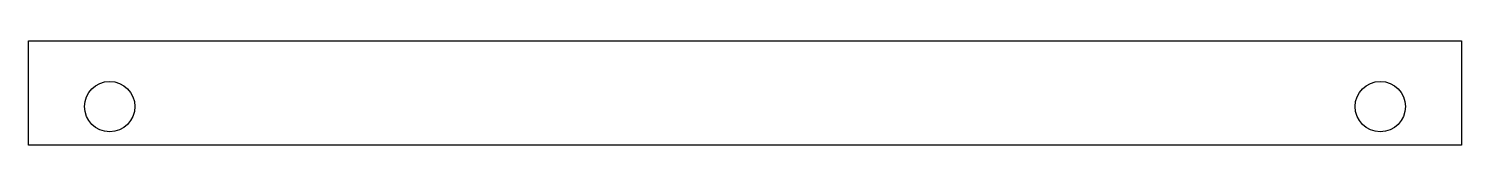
# Model space of a CAD drawing. Header units: millimetres. Extents: x -3285 to -15, y 12 to 250.
import ezdxf

# ---------------------------------------------------------------- set-up
doc = ezdxf.new("R2010")
doc.units = ezdxf.units.MM

msp = doc.modelspace()

# ---------------------------------------------------------------- linework, layer by layer
at = {"color": 7, "linetype": 'Continuous', "lineweight": 25}
for p, q in [((-3285, 12), (-3285, 250)), ((-3285, 250), (-15, 250)), ((-15, 250), (-15, 12)), ((-15, 12), (-3285, 12))]:
    msp.add_line(p, q, dxfattribs=at)
for centre in [(-3100, 100), (-200, 100)]:
    msp.add_circle(centre, 57.5, dxfattribs=at)

doc.saveas('drawing.dxf')
